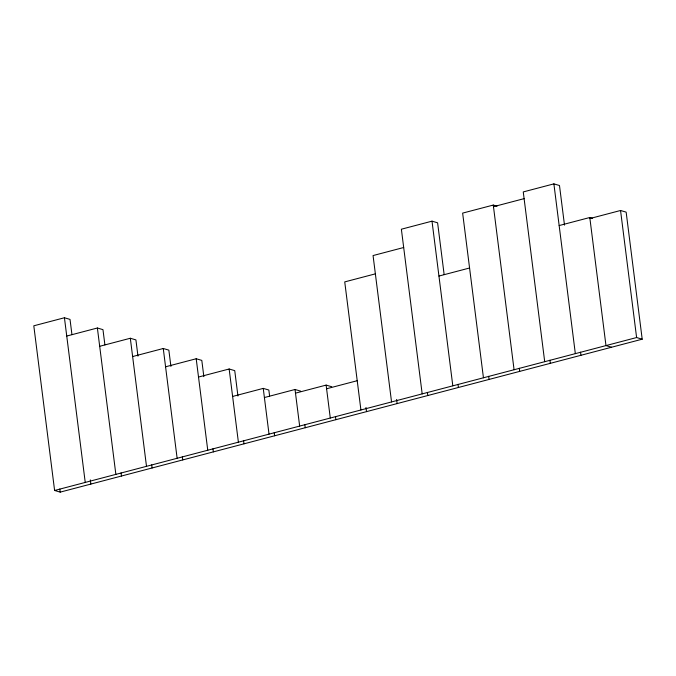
<?xml version="1.0" encoding="UTF-8"?>
<svg xmlns="http://www.w3.org/2000/svg" width="676" height="676" viewBox="0 0 676 676"><rect width="100%" height="100%" fill="white"/><g stroke="black" fill="none" stroke-linecap="round" stroke-linejoin="round"><path stroke-width="1.01" d="M564.494 225.125L559.491 185.52L553.889 183.872L523.258 191.925L544.704 361.685M71.952 334.654L70.025 319.402L64.431 317.754L33.8 325.807L54.604 490.48L60.198 492.128L642.2 339.191L626.153 212.137L620.551 210.489L589.92 218.542M444.149 274.591L437.609 222.81L432.006 221.162L401.375 229.215L422.179 393.888M497.004 206.163L493.277 205.065L462.637 213.109L483.441 377.783M493.48 206.687L524.111 198.643M66.747 336.048L97.378 328.004L102.972 329.651L104.898 344.895M403.69 247.509L373.059 255.562L391.548 401.933M99.685 346.298L130.316 338.253L135.918 339.901L137.972 356.159M375.366 273.856L344.735 281.9L360.916 409.986M559.162 225.556L589.793 217.511L592.59 218.331M132.631 356.548L163.262 348.495L168.856 350.143L170.91 366.409M438.944 276.053L469.575 268M165.569 366.798L196.201 358.745L201.803 360.392L203.856 376.659M198.516 377.039L229.147 368.995L234.741 370.642L237.952 396.051M232.612 396.44L263.243 388.387L268.845 390.035L269.614 396.136M264.4 397.539L295.032 389.486L300.634 391.134M295.496 393.145L326.128 385.1L331.722 386.748M326.592 388.759L357.224 380.706M54.604 490.48L636.606 337.544L642.2 339.191M611.569 347.236L605.975 345.588L589.793 217.511M620.551 210.489L636.606 337.544M580.54 352.162L580.938 355.289M553.889 183.872L575.335 353.641M549.909 360.198L550.306 363.333M519.278 368.251L519.675 371.386M493.277 205.065L514.073 369.738M488.647 376.295L489.044 379.43M458.015 384.348L458.412 387.483M432.006 221.162L452.81 385.835M427.384 392.393L427.781 395.536M396.618 399.415L397.15 403.58M365.986 407.451L366.519 411.633M335.49 416.543L335.887 419.678M326.128 385.1L330.285 418.03M304.859 424.646L305.256 427.731M295.032 389.486L299.654 426.083M274.228 432.64L274.625 435.783M263.243 388.387L269.023 434.136M243.597 440.71L243.994 443.828M229.147 368.995L238.391 442.18M212.965 448.746L213.362 451.881M196.201 358.745L207.76 450.233M182.334 456.807L182.723 459.925M163.262 348.495L177.129 458.277M151.703 464.843L152.092 467.978M130.316 338.253L146.498 466.33M121.072 472.904L121.46 476.031M97.378 328.004L115.866 474.383M90.305 479.892L90.829 484.075M64.431 317.754L85.235 482.427M59.809 489.002L60.198 492.128"/></g></svg>
